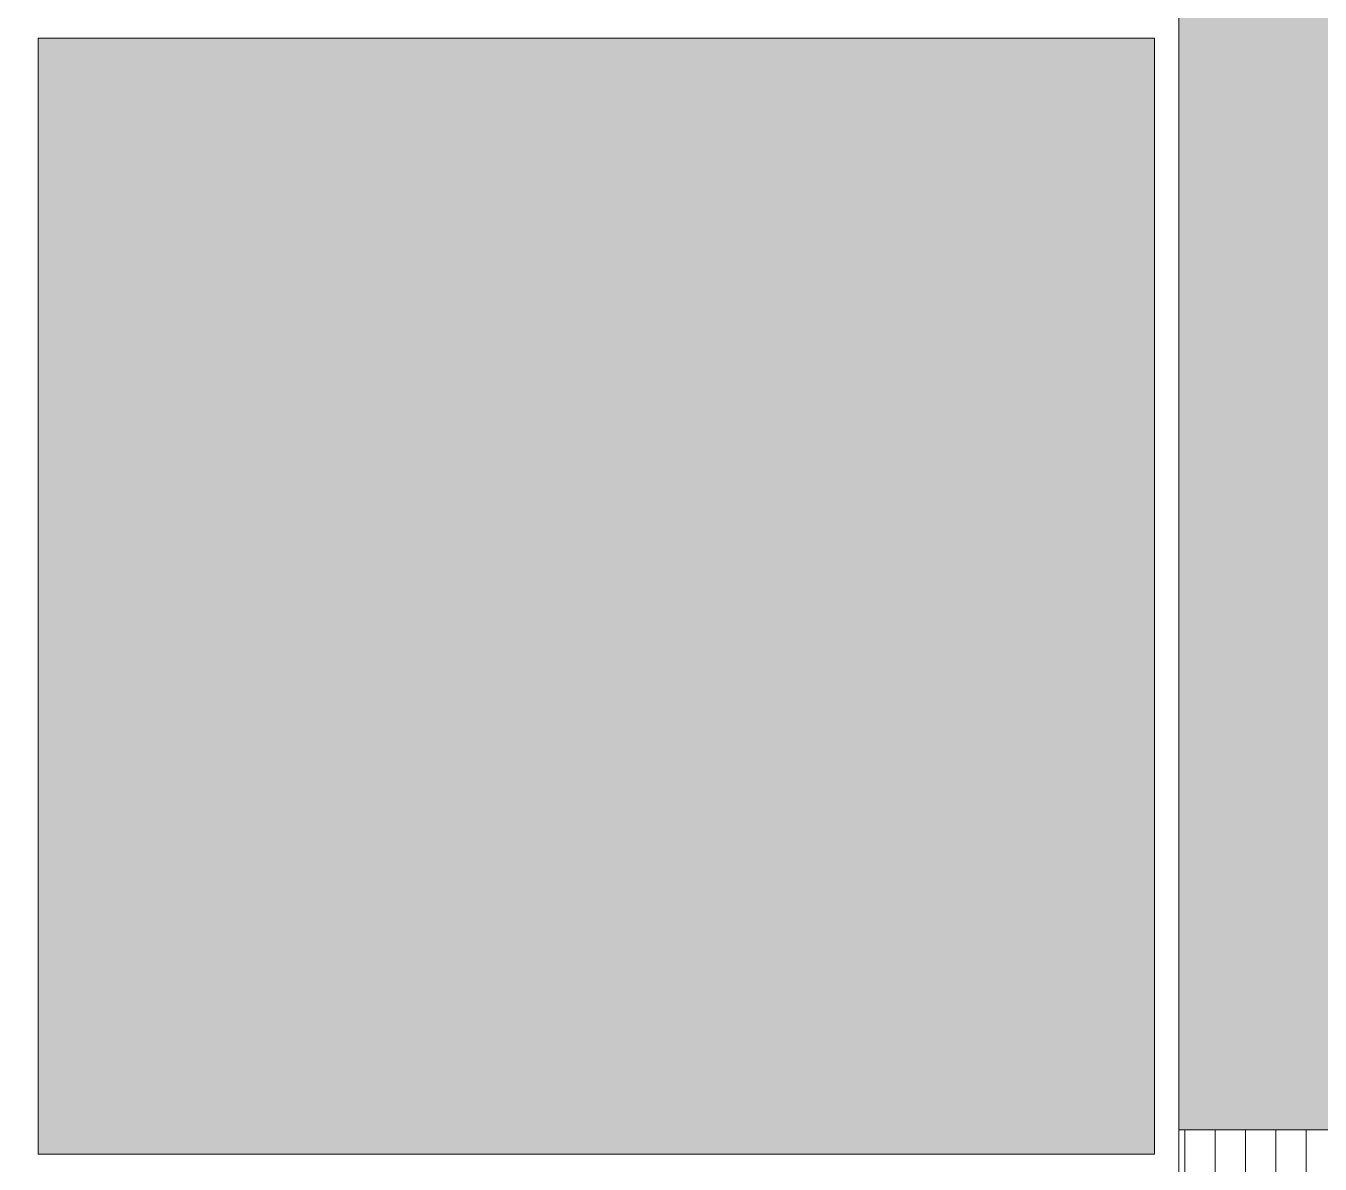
# Model space of a CAD drawing. Header units: inches. Extents: x 15448 to 46480, y -8154 to 0.
# Drawn here: x 16476.6 to 16529.9, y -2965.4 to -2918.5 of the extents above; entities that cross this region are included whole.
import ezdxf

# ---------------------------------------------------------------- set-up
doc = ezdxf.new("R2010")
doc.units = ezdxf.units.IN
doc.header["$MEASUREMENT"] = 0
doc.layers.add('IEL-HATCH-002', color=7, linetype='Continuous')

msp = doc.modelspace()

# ---------------------------------------------------------------- hatches: boundary and pattern name
at = {"layer": 'IEL-HATCH-002', "lineweight": 5, "transparency": 33554687}
h = msp.add_hatch(color=256, dxfattribs=at)
h.dxf.hatch_style = 1
h.set_gradient(color1=(255, 255, 255), color2=(245, 239, 235), name='INVCYLINDER')
h.paths.add_polyline_path([(16546.314, -2906), (16524.064, -2906), (16524.064, -2964), (16546.314, -2964)])
h.paths.add_polyline_path([(16568.564, -2906), (16546.314, -2906), (16546.314, -2964), (16568.564, -2964)])
h.paths.add_polyline_path([(16568.564, -2882), (16546.314, -2882), (16546.314, -2906), (16568.564, -2906)])
h.paths.add_polyline_path([(16546.314, -2882), (16524.064, -2882), (16524.064, -2906), (16546.314, -2906)])
h = msp.add_hatch(color=256, dxfattribs=at)
h.dxf.hatch_style = 1
h.set_gradient(color1=(255, 255, 255), color2=(173, 221, 247), name='INVCYLINDER')
h.paths.add_polyline_path([(16523.064, -2919), (16477.064, -2919), (16477.064, -2965), (16523.064, -2965)])
at = {"layer": 'IEL-HATCH-002', "lineweight": 5, "true_color": 0xd5bdae, "transparency": 33554687}
h = msp.add_hatch(dxfattribs=at)
h.set_pattern_fill('ANSI31', color=9, scale=10, angle=45)
h.set_pattern_definition([(90, (-221.9362, 0), (-1.25, 0), [])])
h.paths.add_polyline_path([(16546.314, -2964), (16524.064, -2964), (16524.064, -3000), (16546.314, -3000)])
h.paths.add_polyline_path([(16568.564, -2964), (16546.314, -2964), (16546.314, -3000), (16568.564, -3000), (16568.564, -2981)])

# ---------------------------------------------------------------- linework, layer by layer
at = {"lineweight": 5}
msp.add_line((16524.064, -2964), (16568.564, -2964), dxfattribs=at)
for points in [[(16524.064, -2966), (16524.064, -2918), (16476.064, -2918), (16476.064, -2966)], [(16523.064, -2965), (16523.064, -2919), (16477.064, -2919), (16477.064, -2965)]]:
    msp.add_lwpolyline(points, close=True, dxfattribs=at)

doc.saveas('drawing.dxf')
